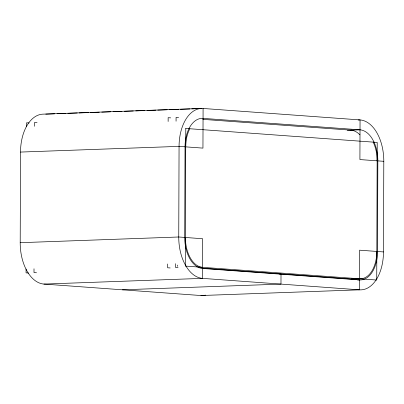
<?xml version="1.0" encoding="UTF-8"?>
<svg xmlns="http://www.w3.org/2000/svg" width="404" height="404" viewBox="0 0 404 404"><rect width="100%" height="100%" fill="white"/><g stroke="black" fill="none" stroke-linecap="round" stroke-linejoin="round"><path stroke-width="0.61" d="M383.482 251.929L359.595 250.187L359.459 289.83L202.495 278.376A39.698 23.861 87.9 0 1 178.75 236.991L179.063 146.374A39.698 23.861 87.9 0 1 203.091 108.469L360.055 119.922A39.698 23.861 87.9 0 1 383.8 161.312L383.482 251.929A39.698 23.861 87.9 0 1 359.459 289.83L200.909 295.531L43.945 284.078A39.698 23.861 87.9 0 1 20.2 242.688L20.518 152.071A39.698 23.861 87.9 0 1 43.289 114.135L201.838 108.434M26.083 269.074L26.068 272.857L28.578 273.043M26.578 126.558L26.593 122.776L29.103 122.957M34.007 268.791L33.997 272.574L36.506 272.756M34.507 126.275L34.517 122.488L37.032 122.675M167.64 263.989L167.63 267.771L170.14 267.953M168.14 121.468L168.15 117.685L170.665 117.867M175.568 263.701L175.558 267.483L178.068 267.67M176.068 121.185L176.078 117.402L178.593 117.584M177.376 266.362L177.381 265.105M203.091 108.469L202.949 148.117L179.063 146.374L20.518 152.071M189.824 128.75L188.89 130.638A28.765 17.286 87.9 0 0 185.719 146.859M45.798 114.125L54.606 113.807M57.126 113.716L65.933 113.403M67.822 113.332L77.255 112.994M79.144 112.928L88.582 112.585M90.471 112.519L99.278 112.201M101.793 112.11L110.6 111.797M113.12 111.706L121.927 111.388M124.442 111.297L133.254 110.984M135.769 110.893L144.576 110.575M147.091 110.484L155.904 110.166M157.787 110.1L167.226 109.762M169.114 109.691L178.553 109.353M180.436 109.287L189.875 108.949M191.764 108.878L201.202 108.54M358.166 119.993L360.055 119.922L359.913 159.57L383.8 161.312M347.299 130.29L360.02 129.836A29.775 17.892 87.9 0 1 377.831 160.878L377.513 251.49A29.775 17.892 87.9 0 1 359.494 279.916L357.606 279.987M20.2 242.688L178.75 236.991L202.636 238.734L202.495 278.376L43.945 284.078M184.184 237.522L185.401 237.476A28.639 17.21 87.9 0 0 202.535 267.332M279.755 274.24L281.012 274.195L280.977 284.103L122.427 289.804M360.02 129.836L203.055 118.382A29.775 17.892 87.9 0 0 185.037 146.809L184.719 237.426A29.775 17.892 87.9 0 0 202.53 268.468L359.494 279.916M202.783 119.352L353.803 130.366M202.141 268.17L356.878 279.457M373.17 142.122L374.089 144.152A28.765 17.286 87.9 0 1 377.144 160.827M376.831 251.445A28.639 17.21 87.9 0 1 359.499 278.785L351.571 279.073A28.639 17.21 87.9 0 0 353.374 279.048M350.96 130.159A29.775 17.892 87.9 0 1 359.903 134.8M205.469 295.132A39.698 23.861 87.9 0 1 200.909 295.531M185.784 128.452L185.3 266.074L376.73 280.043L377.21 142.42L185.784 128.452"/></g></svg>
